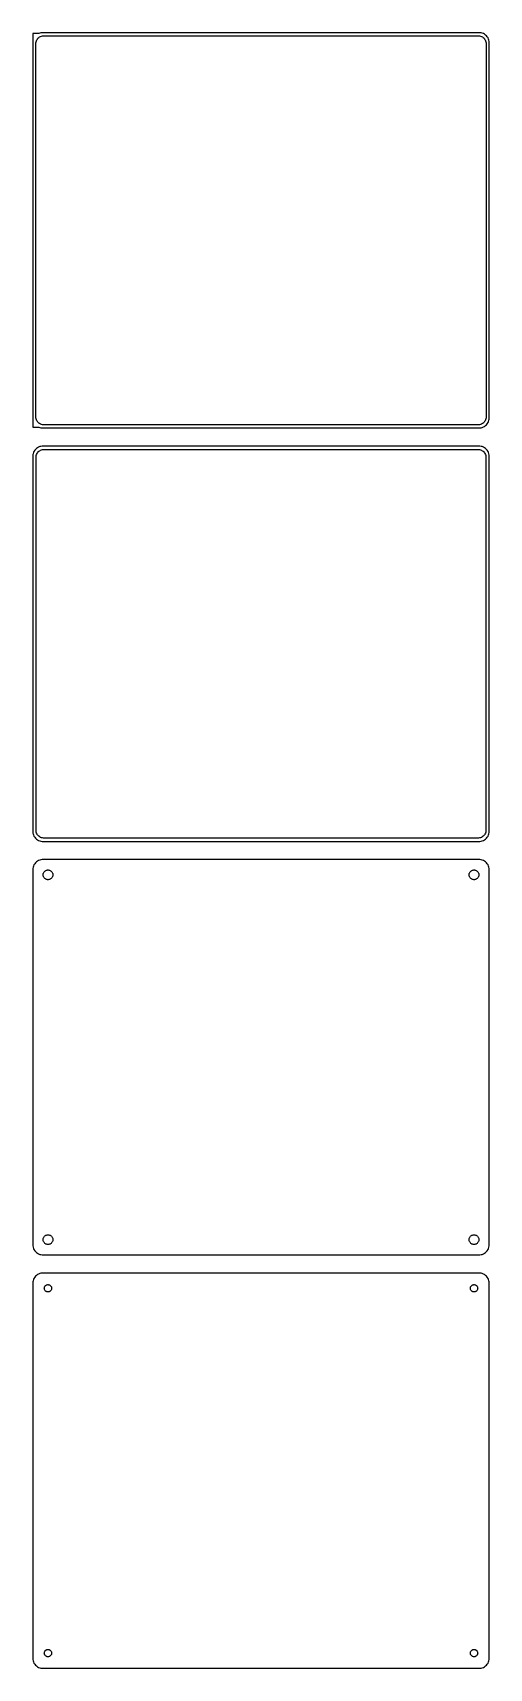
# Model space of a CAD drawing. Header units: metres. Extents: x -112 to 112, y 515 to 1321.
import ezdxf

# ---------------------------------------------------------------- set-up
doc = ezdxf.new("R2010")
doc.units = ezdxf.units.M

msp = doc.modelspace()

# ---------------------------------------------------------------- linework, layer by layer
for p, q in [((-109.5, 1321.11), (-112.5, 1321.11)), ((-112.5, 1321.11), (-112.5, 1126.89)), ((-111, 1316), (-110.968, 1316.5)), ((-111, 1132), (-111, 1316)), ((-110.968, 1316.5), (-110.874, 1316.99)), ((-110.874, 1316.99), (-110.719, 1317.47)), ((-110.719, 1317.47), (-110.505, 1317.93)), ((-110.505, 1317.93), (-110.236, 1318.35)), ((-110.236, 1318.35), (-109.916, 1318.74)), ((-109.916, 1318.74), (-109.55, 1319.08)), ((-109.55, 1319.08), (-109.143, 1319.38)), ((-109.045, 1321.26), (-109.5, 1321.08)), ((-109.5, 1321.08), (-109.5, 1321.11)), ((-109.143, 1319.38), (-108.703, 1319.62)), ((-108.437, 1321.41), (-109.045, 1321.26)), ((-108.703, 1319.62), (-108.236, 1319.8)), ((-107.814, 1321.49), (-108.437, 1321.41)), ((-108.236, 1319.8), (-107.75, 1319.93)), ((107.814, 1321.49), (-107.814, 1321.49)), ((-107.75, 1319.93), (-107.251, 1319.99)), ((-107.251, 1319.99), (107.251, 1319.99)), ((107.251, 1319.99), (107.75, 1319.93)), ((107.75, 1319.93), (108.236, 1319.8)), ((108.437, 1321.41), (107.814, 1321.49)), ((108.236, 1319.8), (108.703, 1319.62)), ((109.045, 1321.26), (108.437, 1321.41)), ((108.703, 1319.62), (109.143, 1319.38)), ((109.629, 1321.02), (109.045, 1321.26)), ((109.143, 1319.38), (109.55, 1319.08)), ((109.55, 1319.08), (109.916, 1318.74)), ((110.179, 1320.72), (109.629, 1321.02)), ((109.916, 1318.74), (110.236, 1318.35)), ((110.687, 1320.35), (110.179, 1320.72)), ((110.236, 1318.35), (110.505, 1317.93)), ((110.505, 1317.93), (110.719, 1317.47)), ((111.145, 1319.92), (110.687, 1320.35)), ((110.719, 1317.47), (110.874, 1316.99)), ((110.874, 1316.99), (110.968, 1316.5)), ((110.968, 1316.5), (111, 1316)), ((111, 1316), (111, 1132)), ((111.545, 1319.44), (111.145, 1319.92)), ((111.882, 1318.91), (111.545, 1319.44)), ((112.149, 1318.34), (111.882, 1318.91)), ((112.343, 1317.74), (112.149, 1318.34)), ((112.461, 1317.13), (112.343, 1317.74)), ((112.5, 1316.5), (112.461, 1317.13)), ((112.5, 1131.5), (112.5, 1316.5)), ((-110.968, 1131.5), (-111, 1132)), ((-110.874, 1131.01), (-110.968, 1131.5)), ((-110.719, 1130.53), (-110.874, 1131.01)), ((-110.505, 1130.07), (-110.719, 1130.53)), ((-110.236, 1129.65), (-110.505, 1130.07)), ((110.505, 1130.07), (110.236, 1129.65)), ((110.719, 1130.53), (110.505, 1130.07)), ((110.874, 1131.01), (110.719, 1130.53)), ((110.968, 1131.5), (110.874, 1131.01)), ((111, 1132), (110.968, 1131.5)), ((112.149, 1129.66), (112.343, 1130.26)), ((112.343, 1130.26), (112.461, 1130.87)), ((112.461, 1130.87), (112.5, 1131.5)), ((-112.5, 1126.89), (-109.5, 1126.89)), ((-109.916, 1129.26), (-110.236, 1129.65)), ((-109.55, 1128.92), (-109.916, 1129.26)), ((-109.143, 1128.62), (-109.55, 1128.92)), ((-109.5, 1126.89), (-109.5, 1126.92)), ((-109.5, 1126.92), (-109.045, 1126.74)), ((-108.703, 1128.38), (-109.143, 1128.62)), ((-109.045, 1126.74), (-108.437, 1126.59)), ((-108.236, 1128.2), (-108.703, 1128.38)), ((-108.437, 1126.59), (-107.814, 1126.51)), ((-107.75, 1128.07), (-108.236, 1128.2)), ((-107.814, 1126.51), (107.814, 1126.51)), ((-107.251, 1128.01), (-107.75, 1128.07)), ((107.251, 1128.01), (-107.251, 1128.01)), ((107.75, 1128.07), (107.251, 1128.01)), ((108.236, 1128.2), (107.75, 1128.07)), ((107.814, 1126.51), (108.437, 1126.59)), ((108.703, 1128.38), (108.236, 1128.2)), ((108.437, 1126.59), (109.045, 1126.74)), ((109.143, 1128.62), (108.703, 1128.38)), ((109.045, 1126.74), (109.629, 1126.98)), ((109.55, 1128.92), (109.143, 1128.62)), ((109.916, 1129.26), (109.55, 1128.92)), ((109.629, 1126.98), (110.179, 1127.28)), ((110.236, 1129.65), (109.916, 1129.26)), ((110.179, 1127.28), (110.687, 1127.65)), ((110.687, 1127.65), (111.145, 1128.08)), ((111.145, 1128.08), (111.545, 1128.56)), ((111.545, 1128.56), (111.882, 1129.09)), ((111.882, 1129.09), (112.149, 1129.66)), ((-112.343, 1113.74), (-112.4, 1113.44)), ((-112.149, 1114.34), (-112.343, 1113.74)), ((-111.882, 1114.91), (-112.149, 1114.34)), ((-111.545, 1115.44), (-111.882, 1114.91)), ((-111.145, 1115.92), (-111.545, 1115.44)), ((-110.687, 1116.35), (-111.145, 1115.92)), ((-110.179, 1116.72), (-110.687, 1116.35)), ((-110.601, 1113.43), (-110.394, 1113.87)), ((-110.394, 1113.87), (-110.133, 1114.28)), ((-109.629, 1117.02), (-110.179, 1116.72)), ((-110.133, 1114.28), (-109.823, 1114.65)), ((-109.823, 1114.65), (-109.469, 1114.98)), ((-109.045, 1117.26), (-109.629, 1117.02)), ((-109.469, 1114.98), (-109.075, 1115.27)), ((-109.075, 1115.27), (-108.649, 1115.5)), ((-108.437, 1117.41), (-109.045, 1117.26)), ((-108.649, 1115.5), (-108.197, 1115.68)), ((-107.814, 1117.49), (-108.437, 1117.41)), ((-108.197, 1115.68), (-107.726, 1115.8)), ((107.814, 1117.49), (-107.814, 1117.49)), ((-107.726, 1115.8), (-107.243, 1115.86)), ((-107.243, 1115.86), (107.243, 1115.86)), ((107.243, 1115.86), (107.726, 1115.8)), ((107.726, 1115.8), (108.197, 1115.68)), ((108.437, 1117.41), (107.814, 1117.49)), ((108.197, 1115.68), (108.649, 1115.5)), ((109.045, 1117.26), (108.437, 1117.41)), ((108.649, 1115.5), (109.075, 1115.27)), ((109.629, 1117.02), (109.045, 1117.26)), ((109.075, 1115.27), (109.469, 1114.98)), ((109.469, 1114.98), (109.823, 1114.65)), ((110.179, 1116.72), (109.629, 1117.02)), ((109.823, 1114.65), (110.133, 1114.28)), ((110.133, 1114.28), (110.394, 1113.87)), ((110.687, 1116.35), (110.179, 1116.72)), ((110.394, 1113.87), (110.601, 1113.43)), ((111.145, 1115.92), (110.687, 1116.35)), ((111.545, 1115.44), (111.145, 1115.92)), ((111.882, 1114.91), (111.545, 1115.44)), ((112.149, 1114.34), (111.882, 1114.91)), ((112.343, 1113.74), (112.149, 1114.34)), ((112.461, 1113.13), (112.343, 1113.74)), ((-112.4, 1113.44), (-112.5, 1113.44)), ((-112.5, 1113.44), (-112.5, 926.556)), ((-110.873, 1112), (-110.842, 1112.49)), ((-110.873, 928), (-110.873, 1112)), ((-110.842, 1112.49), (-110.751, 1112.96)), ((-110.751, 1112.96), (-110.601, 1113.43)), ((110.601, 1113.43), (110.751, 1112.96)), ((110.751, 1112.96), (110.842, 1112.49)), ((110.842, 1112.49), (110.873, 1112)), ((110.873, 1112), (110.873, 928)), ((112.5, 1112.5), (112.461, 1113.13)), ((112.5, 927.5), (112.5, 1112.5)), ((-112.5, 926.556), (-112.4, 926.556)), ((-112.4, 926.556), (-112.343, 926.257)), ((-112.343, 926.257), (-112.149, 925.659)), ((-112.149, 925.659), (-111.882, 925.091)), ((-111.882, 925.091), (-111.545, 924.561)), ((-111.545, 924.561), (-111.145, 924.077)), ((-111.145, 924.077), (-110.687, 923.647)), ((-110.842, 927.515), (-110.873, 928)), ((-110.751, 927.037), (-110.842, 927.515)), ((-110.601, 926.574), (-110.751, 927.037)), ((-110.687, 923.647), (-110.179, 923.278)), ((-110.394, 926.134), (-110.601, 926.574)), ((-110.133, 925.724), (-110.394, 926.134)), ((-110.179, 923.278), (-109.629, 922.976)), ((-109.823, 925.349), (-110.133, 925.724)), ((-109.469, 925.016), (-109.823, 925.349)), ((-109.629, 922.976), (-109.045, 922.745)), ((-109.075, 924.73), (-109.469, 925.016)), ((-108.649, 924.496), (-109.075, 924.73)), ((-109.045, 922.745), (-108.437, 922.589)), ((-108.197, 924.317), (-108.649, 924.496)), ((-108.437, 922.589), (-107.814, 922.51)), ((-107.726, 924.196), (-108.197, 924.317)), ((-107.814, 922.51), (107.814, 922.51)), ((-107.243, 924.135), (-107.726, 924.196)), ((107.243, 924.135), (-107.243, 924.135)), ((107.726, 924.196), (107.243, 924.135)), ((108.197, 924.317), (107.726, 924.196)), ((107.814, 922.51), (108.437, 922.589)), ((108.649, 924.496), (108.197, 924.317)), ((108.437, 922.589), (109.045, 922.745)), ((109.075, 924.73), (108.649, 924.496)), ((109.045, 922.745), (109.629, 922.976)), ((109.469, 925.016), (109.075, 924.73)), ((109.823, 925.349), (109.469, 925.016)), ((109.629, 922.976), (110.179, 923.278)), ((110.133, 925.724), (109.823, 925.349)), ((110.394, 926.134), (110.133, 925.724)), ((110.179, 923.278), (110.687, 923.647)), ((110.601, 926.574), (110.394, 926.134)), ((110.751, 927.037), (110.601, 926.574)), ((110.687, 923.647), (111.145, 924.077)), ((110.842, 927.515), (110.751, 927.037)), ((110.873, 928), (110.842, 927.515)), ((111.145, 924.077), (111.545, 924.561)), ((111.545, 924.561), (111.882, 925.091)), ((111.882, 925.091), (112.149, 925.659)), ((112.149, 925.659), (112.343, 926.257)), ((112.343, 926.257), (112.461, 926.873)), ((112.461, 926.873), (112.5, 927.5)), ((-111.145, 911.923), (-111.545, 911.439)), ((-110.687, 912.353), (-111.145, 911.923)), ((-110.179, 912.722), (-110.687, 912.353)), ((-109.629, 913.024), (-110.179, 912.722)), ((-109.045, 913.255), (-109.629, 913.024)), ((-108.437, 913.411), (-109.045, 913.255)), ((-107.814, 913.49), (-108.437, 913.411)), ((107.814, 913.49), (-107.814, 913.49)), ((108.437, 913.411), (107.814, 913.49)), ((109.045, 913.255), (108.437, 913.411)), ((109.629, 913.024), (109.045, 913.255)), ((110.179, 912.722), (109.629, 913.024)), ((110.687, 912.353), (110.179, 912.722)), ((111.145, 911.923), (110.687, 912.353)), ((111.545, 911.439), (111.145, 911.923)), ((-112.461, 909.127), (-112.5, 908.5)), ((-112.5, 908.5), (-112.5, 723.5)), ((-112.343, 909.743), (-112.461, 909.127)), ((-112.149, 910.341), (-112.343, 909.743)), ((-111.882, 910.909), (-112.149, 910.341)), ((-111.545, 911.439), (-111.882, 910.909)), ((-107.4, 906), (-107.381, 906.301)), ((-107.381, 905.699), (-107.4, 906)), ((-107.381, 906.301), (-107.325, 906.597)), ((-107.325, 905.403), (-107.381, 905.699)), ((-107.325, 906.597), (-107.231, 906.883)), ((-107.231, 905.117), (-107.325, 905.403)), ((-107.231, 906.883), (-107.103, 907.156)), ((-107.103, 904.844), (-107.231, 905.117)), ((-107.103, 907.156), (-106.942, 907.411)), ((-106.942, 904.589), (-107.103, 904.844)), ((-106.942, 907.411), (-106.75, 907.643)), ((-106.75, 904.357), (-106.942, 904.589)), ((-106.75, 907.643), (-106.53, 907.849)), ((-106.53, 904.151), (-106.75, 904.357)), ((-106.53, 907.849), (-106.286, 908.026)), ((-106.286, 903.974), (-106.53, 904.151)), ((-106.286, 908.026), (-106.022, 908.172)), ((-106.022, 903.828), (-106.286, 903.974)), ((-106.022, 908.172), (-105.742, 908.283)), ((-105.742, 903.717), (-106.022, 903.828)), ((-105.742, 908.283), (-105.45, 908.357)), ((-105.45, 908.357), (-105.151, 908.395)), ((-105.151, 908.395), (-104.849, 908.395)), ((-104.849, 908.395), (-104.55, 908.357)), ((-104.55, 908.357), (-104.258, 908.283)), ((-104.258, 908.283), (-103.978, 908.172)), ((-103.978, 903.828), (-104.258, 903.717)), ((-103.978, 908.172), (-103.714, 908.026)), ((-103.714, 903.974), (-103.978, 903.828)), ((-103.714, 908.026), (-103.47, 907.849)), ((-103.47, 904.151), (-103.714, 903.974)), ((-103.47, 907.849), (-103.25, 907.643)), ((-103.25, 904.357), (-103.47, 904.151)), ((-103.25, 907.643), (-103.058, 907.411)), ((-103.058, 904.589), (-103.25, 904.357)), ((-103.058, 907.411), (-102.897, 907.156)), ((-102.897, 904.844), (-103.058, 904.589)), ((-102.897, 907.156), (-102.769, 906.883)), ((-102.769, 905.117), (-102.897, 904.844)), ((-102.769, 906.883), (-102.675, 906.597)), ((-102.675, 905.403), (-102.769, 905.117)), ((-102.675, 906.597), (-102.619, 906.301)), ((-102.619, 905.699), (-102.675, 905.403)), ((-102.619, 906.301), (-102.6, 906)), ((-102.6, 906), (-102.619, 905.699)), ((102.6, 906), (102.619, 906.301)), ((102.619, 905.699), (102.6, 906)), ((102.619, 906.301), (102.675, 906.597)), ((102.675, 905.403), (102.619, 905.699)), ((102.675, 906.597), (102.769, 906.883)), ((102.769, 905.117), (102.675, 905.403)), ((102.769, 906.883), (102.897, 907.156)), ((102.897, 904.844), (102.769, 905.117)), ((102.897, 907.156), (103.058, 907.411)), ((103.058, 904.589), (102.897, 904.844)), ((103.058, 907.411), (103.25, 907.643)), ((103.25, 904.357), (103.058, 904.589)), ((103.25, 907.643), (103.47, 907.849)), ((103.47, 904.151), (103.25, 904.357)), ((103.47, 907.849), (103.714, 908.026)), ((103.714, 903.974), (103.47, 904.151)), ((103.714, 908.026), (103.978, 908.172)), ((103.978, 903.828), (103.714, 903.974)), ((103.978, 908.172), (104.258, 908.283)), ((104.258, 903.717), (103.978, 903.828)), ((104.258, 908.283), (104.55, 908.357)), ((104.55, 908.357), (104.849, 908.395)), ((104.849, 908.395), (105.151, 908.395)), ((105.151, 908.395), (105.45, 908.357)), ((105.45, 908.357), (105.742, 908.283)), ((105.742, 908.283), (106.022, 908.172)), ((106.022, 903.828), (105.742, 903.717)), ((106.022, 908.172), (106.286, 908.026)), ((106.286, 903.974), (106.022, 903.828)), ((106.286, 908.026), (106.53, 907.849)), ((106.53, 904.151), (106.286, 903.974)), ((106.53, 907.849), (106.75, 907.643)), ((106.75, 904.357), (106.53, 904.151)), ((106.75, 907.643), (106.942, 907.411)), ((106.942, 904.589), (106.75, 904.357)), ((106.942, 907.411), (107.103, 907.156)), ((107.103, 904.844), (106.942, 904.589)), ((107.103, 907.156), (107.231, 906.883)), ((107.231, 905.117), (107.103, 904.844)), ((107.231, 906.883), (107.325, 906.597)), ((107.325, 905.403), (107.231, 905.117)), ((107.325, 906.597), (107.381, 906.301)), ((107.381, 905.699), (107.325, 905.403)), ((107.381, 906.301), (107.4, 906)), ((107.4, 906), (107.381, 905.699)), ((111.882, 910.909), (111.545, 911.439)), ((112.149, 910.341), (111.882, 910.909)), ((112.343, 909.743), (112.149, 910.341)), ((112.461, 909.127), (112.343, 909.743)), ((112.5, 908.5), (112.461, 909.127)), ((112.5, 723.5), (112.5, 908.5)), ((-105.45, 903.643), (-105.742, 903.717)), ((-105.151, 903.605), (-105.45, 903.643)), ((-104.849, 903.605), (-105.151, 903.605)), ((-104.55, 903.643), (-104.849, 903.605)), ((-104.258, 903.717), (-104.55, 903.643)), ((104.55, 903.643), (104.258, 903.717)), ((104.849, 903.605), (104.55, 903.643)), ((105.151, 903.605), (104.849, 903.605)), ((105.45, 903.643), (105.151, 903.605)), ((105.742, 903.717), (105.45, 903.643)), ((-107.4, 726), (-107.381, 726.301)), ((-107.381, 726.301), (-107.325, 726.597)), ((-107.325, 726.597), (-107.231, 726.883)), ((-107.231, 726.883), (-107.103, 727.156)), ((-107.103, 727.156), (-106.942, 727.411)), ((-106.942, 727.411), (-106.75, 727.643)), ((-106.75, 727.643), (-106.53, 727.849)), ((-106.53, 727.849), (-106.286, 728.026)), ((-106.286, 728.026), (-106.022, 728.172)), ((-106.022, 728.172), (-105.742, 728.283)), ((-105.742, 728.283), (-105.45, 728.357)), ((-105.45, 728.357), (-105.151, 728.395)), ((-105.151, 728.395), (-104.849, 728.395)), ((-104.849, 728.395), (-104.55, 728.357)), ((-104.55, 728.357), (-104.258, 728.283)), ((-104.258, 728.283), (-103.978, 728.172)), ((-103.978, 728.172), (-103.714, 728.026)), ((-103.714, 728.026), (-103.47, 727.849)), ((-103.47, 727.849), (-103.25, 727.643)), ((-103.25, 727.643), (-103.058, 727.411)), ((-103.058, 727.411), (-102.897, 727.156)), ((-102.897, 727.156), (-102.769, 726.883)), ((-102.769, 726.883), (-102.675, 726.597)), ((-102.675, 726.597), (-102.619, 726.301)), ((-102.619, 726.301), (-102.6, 726)), ((102.6, 726), (102.619, 726.301)), ((102.619, 726.301), (102.675, 726.597)), ((102.675, 726.597), (102.769, 726.883)), ((102.769, 726.883), (102.897, 727.156)), ((102.897, 727.156), (103.058, 727.411)), ((103.058, 727.411), (103.25, 727.643)), ((103.25, 727.643), (103.47, 727.849)), ((103.47, 727.849), (103.714, 728.026)), ((103.714, 728.026), (103.978, 728.172)), ((103.978, 728.172), (104.258, 728.283)), ((104.258, 728.283), (104.55, 728.357)), ((104.55, 728.357), (104.849, 728.395)), ((104.849, 728.395), (105.151, 728.395)), ((105.151, 728.395), (105.45, 728.357)), ((105.45, 728.357), (105.742, 728.283)), ((105.742, 728.283), (106.022, 728.172)), ((106.022, 728.172), (106.286, 728.026)), ((106.286, 728.026), (106.53, 727.849)), ((106.53, 727.849), (106.75, 727.643)), ((106.75, 727.643), (106.942, 727.411)), ((106.942, 727.411), (107.103, 727.156)), ((107.103, 727.156), (107.231, 726.883)), ((107.231, 726.883), (107.325, 726.597)), ((107.325, 726.597), (107.381, 726.301)), ((107.381, 726.301), (107.4, 726)), ((-112.5, 723.5), (-112.461, 722.873)), ((-112.461, 722.873), (-112.343, 722.257)), ((-112.343, 722.257), (-112.149, 721.659)), ((-112.149, 721.659), (-111.882, 721.091)), ((-111.882, 721.091), (-111.545, 720.561)), ((-111.545, 720.561), (-111.145, 720.077)), ((-111.145, 720.077), (-110.687, 719.647)), ((-110.687, 719.647), (-110.179, 719.278)), ((-110.179, 719.278), (-109.629, 718.976)), ((-109.629, 718.976), (-109.045, 718.745)), ((-109.045, 718.745), (-108.437, 718.589)), ((-108.437, 718.589), (-107.814, 718.51)), ((-107.814, 718.51), (107.814, 718.51)), ((-107.381, 725.699), (-107.4, 726)), ((-107.325, 725.403), (-107.381, 725.699)), ((-107.231, 725.117), (-107.325, 725.403)), ((-107.103, 724.844), (-107.231, 725.117)), ((-106.942, 724.589), (-107.103, 724.844)), ((-106.75, 724.357), (-106.942, 724.589)), ((-106.53, 724.151), (-106.75, 724.357)), ((-106.286, 723.974), (-106.53, 724.151)), ((-106.022, 723.828), (-106.286, 723.974)), ((-105.742, 723.717), (-106.022, 723.828)), ((-105.45, 723.643), (-105.742, 723.717)), ((-105.151, 723.605), (-105.45, 723.643)), ((-104.849, 723.605), (-105.151, 723.605)), ((-104.55, 723.643), (-104.849, 723.605)), ((-104.258, 723.717), (-104.55, 723.643)), ((-103.978, 723.828), (-104.258, 723.717)), ((-103.714, 723.974), (-103.978, 723.828)), ((-103.47, 724.151), (-103.714, 723.974)), ((-103.25, 724.357), (-103.47, 724.151)), ((-103.058, 724.589), (-103.25, 724.357)), ((-102.897, 724.844), (-103.058, 724.589)), ((-102.769, 725.117), (-102.897, 724.844)), ((-102.675, 725.403), (-102.769, 725.117)), ((-102.619, 725.699), (-102.675, 725.403)), ((-102.6, 726), (-102.619, 725.699)), ((102.619, 725.699), (102.6, 726)), ((102.675, 725.403), (102.619, 725.699)), ((102.769, 725.117), (102.675, 725.403)), ((102.897, 724.844), (102.769, 725.117)), ((103.058, 724.589), (102.897, 724.844)), ((103.25, 724.357), (103.058, 724.589)), ((103.47, 724.151), (103.25, 724.357)), ((103.714, 723.974), (103.47, 724.151)), ((103.978, 723.828), (103.714, 723.974)), ((104.258, 723.717), (103.978, 723.828)), ((104.55, 723.643), (104.258, 723.717)), ((104.849, 723.605), (104.55, 723.643)), ((105.151, 723.605), (104.849, 723.605)), ((105.45, 723.643), (105.151, 723.605)), ((105.742, 723.717), (105.45, 723.643)), ((106.022, 723.828), (105.742, 723.717)), ((106.286, 723.974), (106.022, 723.828)), ((106.53, 724.151), (106.286, 723.974)), ((106.75, 724.357), (106.53, 724.151)), ((106.942, 724.589), (106.75, 724.357)), ((107.103, 724.844), (106.942, 724.589)), ((107.231, 725.117), (107.103, 724.844)), ((107.325, 725.403), (107.231, 725.117)), ((107.381, 725.699), (107.325, 725.403)), ((107.4, 726), (107.381, 725.699)), ((107.814, 718.51), (108.437, 718.589)), ((108.437, 718.589), (109.045, 718.745)), ((109.045, 718.745), (109.629, 718.976)), ((109.629, 718.976), (110.179, 719.278)), ((110.179, 719.278), (110.687, 719.647)), ((110.687, 719.647), (111.145, 720.077)), ((111.145, 720.077), (111.545, 720.561)), ((111.545, 720.561), (111.882, 721.091)), ((111.882, 721.091), (112.149, 721.659)), ((112.149, 721.659), (112.343, 722.257)), ((112.343, 722.257), (112.461, 722.873)), ((112.461, 722.873), (112.5, 723.5)), ((-112.461, 705.127), (-112.5, 704.5)), ((-112.5, 704.5), (-112.5, 519.5)), ((-112.343, 705.743), (-112.461, 705.127)), ((-112.149, 706.341), (-112.343, 705.743)), ((-111.882, 706.909), (-112.149, 706.341)), ((-111.545, 707.439), (-111.882, 706.909)), ((-111.145, 707.923), (-111.545, 707.439)), ((-110.687, 708.353), (-111.145, 707.923)), ((-110.179, 708.722), (-110.687, 708.353)), ((-109.629, 709.024), (-110.179, 708.722)), ((-109.045, 709.255), (-109.629, 709.024)), ((-108.437, 709.411), (-109.045, 709.255)), ((-107.814, 709.49), (-108.437, 709.411)), ((107.814, 709.49), (-107.814, 709.49)), ((-106.8, 702), (-106.786, 702.226)), ((-106.786, 702.226), (-106.743, 702.448)), ((-106.743, 702.448), (-106.674, 702.663)), ((-106.674, 702.663), (-106.577, 702.867)), ((-106.577, 702.867), (-106.456, 703.058)), ((-106.456, 703.058), (-106.312, 703.232)), ((-106.312, 703.232), (-106.147, 703.387)), ((-106.147, 703.387), (-105.964, 703.52)), ((-105.964, 703.52), (-105.766, 703.629)), ((-105.766, 703.629), (-105.556, 703.712)), ((-105.556, 703.712), (-105.337, 703.768)), ((-105.337, 703.768), (-105.113, 703.796)), ((-105.113, 703.796), (-104.887, 703.796)), ((-104.887, 703.796), (-104.663, 703.768)), ((-104.663, 703.768), (-104.444, 703.712)), ((-104.444, 703.712), (-104.234, 703.629)), ((-104.234, 703.629), (-104.036, 703.52)), ((-104.036, 703.52), (-103.853, 703.387)), ((-103.853, 703.387), (-103.688, 703.232)), ((-103.688, 703.232), (-103.544, 703.058)), ((-103.544, 703.058), (-103.423, 702.867)), ((-103.423, 702.867), (-103.326, 702.663)), ((-103.326, 702.663), (-103.257, 702.448)), ((-103.257, 702.448), (-103.214, 702.226)), ((-103.214, 702.226), (-103.2, 702)), ((103.2, 702), (103.214, 702.226)), ((103.214, 702.226), (103.257, 702.448)), ((103.257, 702.448), (103.326, 702.663)), ((103.326, 702.663), (103.423, 702.867)), ((103.423, 702.867), (103.544, 703.058)), ((103.544, 703.058), (103.688, 703.232)), ((103.688, 703.232), (103.853, 703.387)), ((103.853, 703.387), (104.036, 703.52)), ((104.036, 703.52), (104.234, 703.629)), ((104.234, 703.629), (104.444, 703.712)), ((104.444, 703.712), (104.663, 703.768)), ((104.663, 703.768), (104.887, 703.796)), ((104.887, 703.796), (105.113, 703.796)), ((105.113, 703.796), (105.337, 703.768)), ((105.337, 703.768), (105.556, 703.712)), ((105.556, 703.712), (105.766, 703.629)), ((105.766, 703.629), (105.964, 703.52)), ((105.964, 703.52), (106.147, 703.387)), ((106.147, 703.387), (106.312, 703.232)), ((106.312, 703.232), (106.456, 703.058)), ((106.456, 703.058), (106.577, 702.867)), ((106.577, 702.867), (106.674, 702.663)), ((106.674, 702.663), (106.743, 702.448)), ((106.743, 702.448), (106.786, 702.226)), ((106.786, 702.226), (106.8, 702)), ((108.437, 709.411), (107.814, 709.49)), ((109.045, 709.255), (108.437, 709.411)), ((109.629, 709.024), (109.045, 709.255)), ((110.179, 708.722), (109.629, 709.024)), ((110.687, 708.353), (110.179, 708.722)), ((111.145, 707.923), (110.687, 708.353)), ((111.545, 707.439), (111.145, 707.923)), ((111.882, 706.909), (111.545, 707.439)), ((112.149, 706.341), (111.882, 706.909)), ((112.343, 705.743), (112.149, 706.341)), ((112.461, 705.127), (112.343, 705.743)), ((112.5, 704.5), (112.461, 705.127)), ((112.5, 519.5), (112.5, 704.5)), ((-106.786, 701.774), (-106.8, 702)), ((-106.743, 701.552), (-106.786, 701.774)), ((-106.674, 701.337), (-106.743, 701.552)), ((-106.577, 701.133), (-106.674, 701.337)), ((-106.456, 700.942), (-106.577, 701.133)), ((-106.312, 700.768), (-106.456, 700.942)), ((-106.147, 700.613), (-106.312, 700.768)), ((-105.964, 700.48), (-106.147, 700.613)), ((-105.766, 700.371), (-105.964, 700.48)), ((-105.556, 700.288), (-105.766, 700.371)), ((-105.337, 700.232), (-105.556, 700.288)), ((-105.113, 700.204), (-105.337, 700.232)), ((-104.887, 700.204), (-105.113, 700.204)), ((-104.663, 700.232), (-104.887, 700.204)), ((-104.444, 700.288), (-104.663, 700.232)), ((-104.234, 700.371), (-104.444, 700.288)), ((-104.036, 700.48), (-104.234, 700.371)), ((-103.853, 700.613), (-104.036, 700.48)), ((-103.688, 700.768), (-103.853, 700.613)), ((-103.544, 700.942), (-103.688, 700.768)), ((-103.423, 701.133), (-103.544, 700.942)), ((-103.326, 701.337), (-103.423, 701.133)), ((-103.257, 701.552), (-103.326, 701.337)), ((-103.214, 701.774), (-103.257, 701.552)), ((-103.2, 702), (-103.214, 701.774)), ((103.214, 701.774), (103.2, 702)), ((103.257, 701.552), (103.214, 701.774)), ((103.326, 701.337), (103.257, 701.552)), ((103.423, 701.133), (103.326, 701.337)), ((103.544, 700.942), (103.423, 701.133)), ((103.688, 700.768), (103.544, 700.942)), ((103.853, 700.613), (103.688, 700.768)), ((104.036, 700.48), (103.853, 700.613)), ((104.234, 700.371), (104.036, 700.48)), ((104.444, 700.288), (104.234, 700.371)), ((104.663, 700.232), (104.444, 700.288)), ((104.887, 700.204), (104.663, 700.232)), ((105.113, 700.204), (104.887, 700.204)), ((105.337, 700.232), (105.113, 700.204)), ((105.556, 700.288), (105.337, 700.232)), ((105.766, 700.371), (105.556, 700.288)), ((105.964, 700.48), (105.766, 700.371)), ((106.147, 700.613), (105.964, 700.48)), ((106.312, 700.768), (106.147, 700.613)), ((106.456, 700.942), (106.312, 700.768)), ((106.577, 701.133), (106.456, 700.942)), ((106.674, 701.337), (106.577, 701.133)), ((106.743, 701.552), (106.674, 701.337)), ((106.786, 701.774), (106.743, 701.552)), ((106.8, 702), (106.786, 701.774)), ((-112.5, 519.5), (-112.461, 518.873)), ((-112.461, 518.873), (-112.343, 518.257)), ((-112.343, 518.257), (-112.149, 517.659)), ((-112.149, 517.659), (-111.882, 517.091)), ((-111.882, 517.091), (-111.545, 516.561)), ((-111.545, 516.561), (-111.145, 516.077)), ((-106.8, 522), (-106.786, 522.226)), ((-106.786, 521.774), (-106.8, 522)), ((-106.786, 522.226), (-106.743, 522.448)), ((-106.743, 521.552), (-106.786, 521.774)), ((-106.743, 522.448), (-106.674, 522.663)), ((-106.674, 521.337), (-106.743, 521.552)), ((-106.674, 522.663), (-106.577, 522.867)), ((-106.577, 521.133), (-106.674, 521.337)), ((-106.577, 522.867), (-106.456, 523.058)), ((-106.456, 520.942), (-106.577, 521.133)), ((-106.456, 523.058), (-106.312, 523.232)), ((-106.312, 520.768), (-106.456, 520.942)), ((-106.312, 523.232), (-106.147, 523.387)), ((-106.147, 520.613), (-106.312, 520.768)), ((-106.147, 523.387), (-105.964, 523.52)), ((-105.964, 520.48), (-106.147, 520.613)), ((-105.964, 523.52), (-105.766, 523.629)), ((-105.766, 520.371), (-105.964, 520.48)), ((-105.766, 523.629), (-105.556, 523.712)), ((-105.556, 520.288), (-105.766, 520.371)), ((-105.556, 523.712), (-105.337, 523.768)), ((-105.337, 520.232), (-105.556, 520.288)), ((-105.337, 523.768), (-105.113, 523.796)), ((-105.113, 520.204), (-105.337, 520.232)), ((-105.113, 523.796), (-104.887, 523.796)), ((-104.887, 520.204), (-105.113, 520.204)), ((-104.887, 523.796), (-104.663, 523.768)), ((-104.663, 520.232), (-104.887, 520.204)), ((-104.663, 523.768), (-104.444, 523.712)), ((-104.444, 520.288), (-104.663, 520.232)), ((-104.444, 523.712), (-104.234, 523.629)), ((-104.234, 520.371), (-104.444, 520.288)), ((-104.234, 523.629), (-104.036, 523.52)), ((-104.036, 520.48), (-104.234, 520.371)), ((-104.036, 523.52), (-103.853, 523.387)), ((-103.853, 520.613), (-104.036, 520.48)), ((-103.853, 523.387), (-103.688, 523.232)), ((-103.688, 520.768), (-103.853, 520.613)), ((-103.688, 523.232), (-103.544, 523.058)), ((-103.544, 520.942), (-103.688, 520.768)), ((-103.544, 523.058), (-103.423, 522.867)), ((-103.423, 521.133), (-103.544, 520.942)), ((-103.423, 522.867), (-103.326, 522.663)), ((-103.326, 521.337), (-103.423, 521.133)), ((-103.326, 522.663), (-103.257, 522.448)), ((-103.257, 521.552), (-103.326, 521.337)), ((-103.257, 522.448), (-103.214, 522.226)), ((-103.214, 521.774), (-103.257, 521.552)), ((-103.214, 522.226), (-103.2, 522)), ((-103.2, 522), (-103.214, 521.774)), ((103.2, 522), (103.214, 522.226)), ((103.214, 521.774), (103.2, 522)), ((103.214, 522.226), (103.257, 522.448)), ((103.257, 521.552), (103.214, 521.774)), ((103.257, 522.448), (103.326, 522.663)), ((103.326, 521.337), (103.257, 521.552)), ((103.326, 522.663), (103.423, 522.867)), ((103.423, 521.133), (103.326, 521.337)), ((103.423, 522.867), (103.544, 523.058)), ((103.544, 520.942), (103.423, 521.133)), ((103.544, 523.058), (103.688, 523.232)), ((103.688, 520.768), (103.544, 520.942)), ((103.688, 523.232), (103.853, 523.387)), ((103.853, 520.613), (103.688, 520.768)), ((103.853, 523.387), (104.036, 523.52)), ((104.036, 520.48), (103.853, 520.613)), ((104.036, 523.52), (104.234, 523.629)), ((104.234, 520.371), (104.036, 520.48)), ((104.234, 523.629), (104.444, 523.712)), ((104.444, 520.288), (104.234, 520.371)), ((104.444, 523.712), (104.663, 523.768)), ((104.663, 520.232), (104.444, 520.288)), ((104.663, 523.768), (104.887, 523.796)), ((104.887, 520.204), (104.663, 520.232)), ((104.887, 523.796), (105.113, 523.796)), ((105.113, 520.204), (104.887, 520.204)), ((105.113, 523.796), (105.337, 523.768)), ((105.337, 520.232), (105.113, 520.204)), ((105.337, 523.768), (105.556, 523.712)), ((105.556, 520.288), (105.337, 520.232)), ((105.556, 523.712), (105.766, 523.629)), ((105.766, 520.371), (105.556, 520.288)), ((105.766, 523.629), (105.964, 523.52)), ((105.964, 520.48), (105.766, 520.371)), ((105.964, 523.52), (106.147, 523.387)), ((106.147, 520.613), (105.964, 520.48)), ((106.147, 523.387), (106.312, 523.232)), ((106.312, 520.768), (106.147, 520.613)), ((106.312, 523.232), (106.456, 523.058)), ((106.456, 520.942), (106.312, 520.768)), ((106.456, 523.058), (106.577, 522.867)), ((106.577, 521.133), (106.456, 520.942)), ((106.577, 522.867), (106.674, 522.663)), ((106.674, 521.337), (106.577, 521.133)), ((106.674, 522.663), (106.743, 522.448)), ((106.743, 521.552), (106.674, 521.337)), ((106.743, 522.448), (106.786, 522.226)), ((106.786, 521.774), (106.743, 521.552)), ((106.786, 522.226), (106.8, 522)), ((106.8, 522), (106.786, 521.774)), ((111.145, 516.077), (111.545, 516.561)), ((111.545, 516.561), (111.882, 517.091)), ((111.882, 517.091), (112.149, 517.659)), ((112.149, 517.659), (112.343, 518.257)), ((112.343, 518.257), (112.461, 518.873)), ((112.461, 518.873), (112.5, 519.5)), ((-111.145, 516.077), (-110.687, 515.647)), ((-110.687, 515.647), (-110.179, 515.278)), ((-110.179, 515.278), (-109.629, 514.976)), ((-109.629, 514.976), (-109.045, 514.745)), ((-109.045, 514.745), (-108.437, 514.589)), ((-108.437, 514.589), (-107.814, 514.51)), ((-107.814, 514.51), (107.814, 514.51)), ((107.814, 514.51), (108.437, 514.589)), ((108.437, 514.589), (109.045, 514.745)), ((109.045, 514.745), (109.629, 514.976)), ((109.629, 514.976), (110.179, 515.278)), ((110.179, 515.278), (110.687, 515.647)), ((110.687, 515.647), (111.145, 516.077))]:
    msp.add_line(p, q)

doc.saveas('drawing.dxf')
